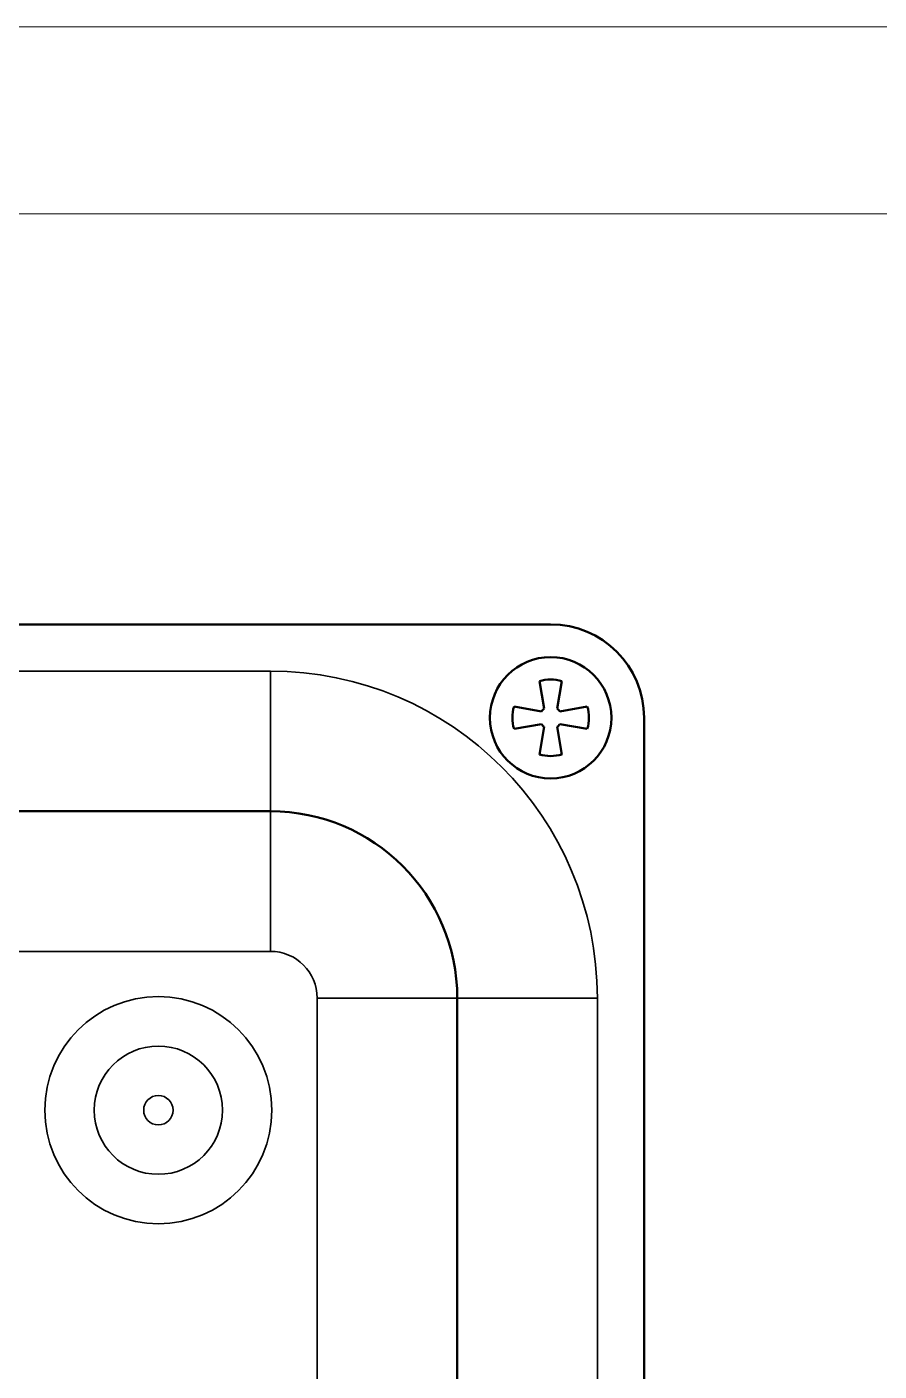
# Model space of a CAD drawing. Header units: millimetres. Extents: x 0 to 25230, y 0 to 17820.
# Drawn here: x 22515 to 23200, y 12446 to 13525 of the extents above; entities that cross this region are included whole.
import ezdxf

# ---------------------------------------------------------------- set-up
doc = ezdxf.new("R2010")
doc.units = ezdxf.units.MM
doc.header["$LTSCALE"] = 30
for name, color, linetype, lineweight in [('Видимые тонкие (ГОСТ)', 7, 'Continuous', 35), ('Видимый контур (ГОСТ)', 7, 'Continuous', 50), ('Эскизная геометрия (ГОСТ)', 7, 'Continuous', 50)]:
    doc.layers.add(name, color=color, linetype=linetype, lineweight=lineweight)

msp = doc.modelspace()

# ---------------------------------------------------------------- linework, layer by layer
at = {"layer": 'Видимые тонкие (ГОСТ)'}
for p, q in [((22710.7533, 13008.2862), (20790.7533, 13008.2862)), ((22710.7533, 13008.2862), (22710.7533, 12895.7862)), ((22710.7533, 12895.7862), (22710.7533, 12783.2862)), ((20790.7533, 12783.2862), (22710.7533, 12783.2862)), ((22748.2533, 12745.7862), (22748.2533, 12033.2862)), ((22860.7533, 12745.7862), (22748.2533, 12745.7862)), ((22973.2533, 12745.7862), (22860.7533, 12745.7862)), ((22973.2533, 12033.2862), (22973.2533, 12745.7862))]:
    msp.add_line(p, q, dxfattribs=at)
for radius in [91.161, 51.4747, 11.7885]:
    msp.add_circle((22620.7533, 12655.7862), radius, dxfattribs=at)
for radius in [262.5, 37.5]:
    msp.add_arc((22710.7533, 12745.7862), radius, 0, 90, dxfattribs=at)
at = {"layer": 'Видимый контур (ГОСТ)'}
for p, q in [((22935.7533, 13045.7862), (20565.7533, 13045.7862)), ((22930.6329, 12978.1876), (22926.7533, 13000.1897)), ((22944.7533, 13000.1897), (22940.8738, 12978.1876)), ((22906.3499, 12979.7862), (22928.3519, 12975.9067)), ((22943.1547, 12975.9067), (22965.1567, 12979.7862)), ((23010.7533, 11808.2862), (23010.7533, 12970.7862)), ((22928.3519, 12965.6658), (22906.3499, 12961.7862)), ((22926.7533, 12941.3828), (22930.6329, 12963.3848)), ((22940.8738, 12963.3848), (22944.7533, 12941.3828)), ((22965.1567, 12961.7862), (22943.1547, 12965.6658)), ((20790.7533, 12895.7862), (22710.7533, 12895.7862)), ((22860.7533, 12745.7862), (22860.7533, 12033.2862))]:
    msp.add_line(p, q, dxfattribs=at)
msp.add_circle((22935.7533, 12970.7862), 48.75, dxfattribs=at)
for centre, radius, start, end in [((22935.7533, 12970.7862), 75, 0, 90), ((22935.7533, 12970.7862), 30.75, 72.9813526, 107.0186474), ((22935.7533, 12970.7862), 30.75, 162.9813526, 197.0186474), ((22935.7533, 12970.7862), 9, 124.6762594, 145.3237406), ((22935.7533, 12970.7862), 9, 34.6762594, 55.3237406), ((22935.7533, 12970.7862), 30.75, 342.9813526, 17.0186474), ((22935.7533, 12970.7862), 9, 214.6762594, 235.3237406), ((22935.7533, 12970.7862), 9, 304.6762594, 325.3237406), ((22935.7533, 12970.7862), 30.75, 252.9813526, 287.0186474), ((22710.7533, 12745.7862), 150, 0, 90)]:
    msp.add_arc(centre, radius, start, end, dxfattribs=at)
at = {"layer": 'Эскизная геометрия (ГОСТ)', "lineweight": 18}
for p, q in [((23458.5517, 13525.3905), (22058.2533, 13525.3905)), ((23458.5517, 13375.3905), (22178.2533, 13375.3905))]:
    msp.add_line(p, q, dxfattribs=at)

doc.saveas('drawing.dxf')
